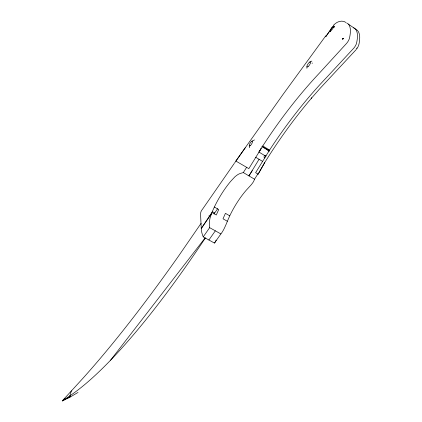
<?xml version="1.0" encoding="UTF-8"?>
<svg xmlns="http://www.w3.org/2000/svg" width="422" height="422" viewBox="0 0 422 422"><rect width="100%" height="100%" fill="white"/><g stroke="black" fill="none" stroke-linecap="round" stroke-linejoin="round"><path stroke-width="0.63" d="M306.899 68.301L306.921 66.729M71.36 390.846L69.382 397.503L62.271 400.9L81.409 379.969A470.741 82.332 -59.7 0 0 178.886 255.579L201.109 223.307M258.111 174.175L264.694 162.618L258.122 174.175L257.826 173.991L254.535 179.202L253.796 181.059A32.341 19.454 17.4 0 1 252.725 182.805L252.715 182.821A45.919 32.789 13.7 0 1 250.235 185.88L246.073 190.412A41.604 13.995 -59.9 0 0 229.763 215.816L227.358 221.26A77.242 67.098 55 0 1 225.622 225.438L225.037 226.725A56.311 44.373 49.7 0 1 222.922 230.897L222.441 231.715A44.764 30.927 45.1 0 1 220.885 233.936L214.45 243.072L205.551 238.145M346.768 23.068A50.788 15.524 -56.3 0 1 349.569 37.722L349.353 38.55A5.133 1.598 -55.3 0 1 346.309 43.693L319.691 72.79A226.851 91.21 -57.8 0 0 262.779 145.943L248.838 168.636L246.622 167.312L243.33 172.566L240.719 173.321A31.887 18.774 15.1 0 0 238.309 174.297L238.288 174.307A44.927 30.97 9 0 0 234.869 176.844L230.644 181.386A41.905 13.172 -60 0 0 214.344 207.033L211.891 212.498L210.003 218.248A54.412 41.509 56.3 0 0 209.301 223.254L209.328 224.356A43.64 29.382 49.1 0 0 209.65 227.653L203.235 236.863L205.451 238.092M329.846 30.848L325.668 36.783L329.846 30.848C330.959 29.429 332.204 26.011 334.134 26.454L331.724 30.046L330.152 31.513L329.593 31.492L330.025 31.787A3.492 1.018 -55.7 0 1 331.339 28.559L332.436 27.203A3.492 1.018 -55.7 0 1 334.277 26.987M357.903 47.106L358.985 44.173L359.586 40.391L359.729 37.083L359.417 34.303L358.658 32.077L357.476 30.426L348.298 24.086M252.24 170.662L248.948 175.89L259.061 159.279M353.662 27.831A50.629 15.936 -56.1 0 1 356.68 42.596L356.469 43.424A5.117 1.641 -55.1 0 1 353.43 48.551L326.67 77.395A225.928 93.447 -57.7 0 0 269.563 150.079L255.626 172.677L257.826 173.991M264.684 162.639C278.752 139.93 294.424 118.213 311.731 97.867L311.441 98.21L320.087 88.372L356.332 49.437M356.833 48.446L357.376 47.612L356.601 48.91M211.359 213.928L201.262 228.508A35.627 16.569 41.1 0 0 203.235 236.863M213.996 213.959L217.668 208.695M234.31 163.372L202.349 209.444A37.241 14.67 38 0 0 200.592 214.898L201.262 228.508L211.891 212.498L216.286 214.988L218.723 209.528L214.344 207.033M208.901 240.002L215.331 230.829M246.622 167.312L235.84 161.046L282.877 94.655L325.8 35.78M234.679 162.845L245.251 147.774M64.571 398.721L62.271 400.9L69.925 395.767A328.538 69.271 -60.1 0 0 110.59 360.182L205.103 237.929M333.607 25.309C336.36 21.664 342.184 19.607 346.035 22.519M333.528 25.399L333.828 25.051M70.558 396.548L69.382 397.503L78.028 392.439M62.271 400.9L65.742 399.033M66.903 398.41L69.794 396.854M251.828 141.212L254.487 139.946M309.658 62.103L311.853 61.084M342.58 38.713L343.65 38.233L342.701 38.745L342.875 39.547L342.574 38.724M209.655 227.653L220.885 233.936M208.906 215.885L209.903 216.449M227.352 221.26L223.006 218.796L225.427 213.347L229.763 215.816M212.604 211.781L214.687 212.962M243.33 172.566L254.535 179.202M255.663 157.227L262.442 161.315M258.66 151.894L265.533 156.056M262.231 146.434L268.798 150.432A2.664 0.849 -58.5 0 0 268.54 150.443M261.851 146.534L268.724 150.723A3.112 0.992 -58.5 0 1 268.962 151.16M262.779 145.943L269.563 150.079M249.265 145.553L249.349 147.758M265.027 157.86A5.196 1.651 -58.5 0 1 264.409 155.28M267.653 150.032A5.196 1.651 -58.5 0 1 268.334 149.43M266.082 155.976A3.112 0.992 -58.5 0 1 265.306 155.607M260.944 148.686A3.123 0.96 -58.6 0 1 259.419 150.881M261.039 148.702A3.118 0.992 -58.7 0 1 259.514 150.897M205.282 238.092A328.548 69.002 -60.2 0 1 110.59 360.182M330.695 31.676A2.975 0.865 -55.7 0 1 331.924 28.026A2.975 0.865 -55.7 0 1 333.834 27.81M268.967 150.58A2.664 0.849 -58.5 0 1 268.993 151.292M312.243 62.968A2.896 0.86 -56.5 0 1 312.106 63.479M216.127 240.102A36.308 17.587 37.3 0 1 214.45 243.072M250.162 145.732A2.801 0.855 -58.8 0 0 252.514 141.518A2.801 0.855 -58.8 0 0 249.998 143.369A2.801 0.855 -58.8 0 0 250.162 145.732M308.06 66.639A3.023 0.923 -56.6 0 0 310.55 62.187A3.023 0.923 -56.6 0 0 307.601 64.555A3.023 0.923 -56.6 0 0 308.06 66.639"/></g></svg>
